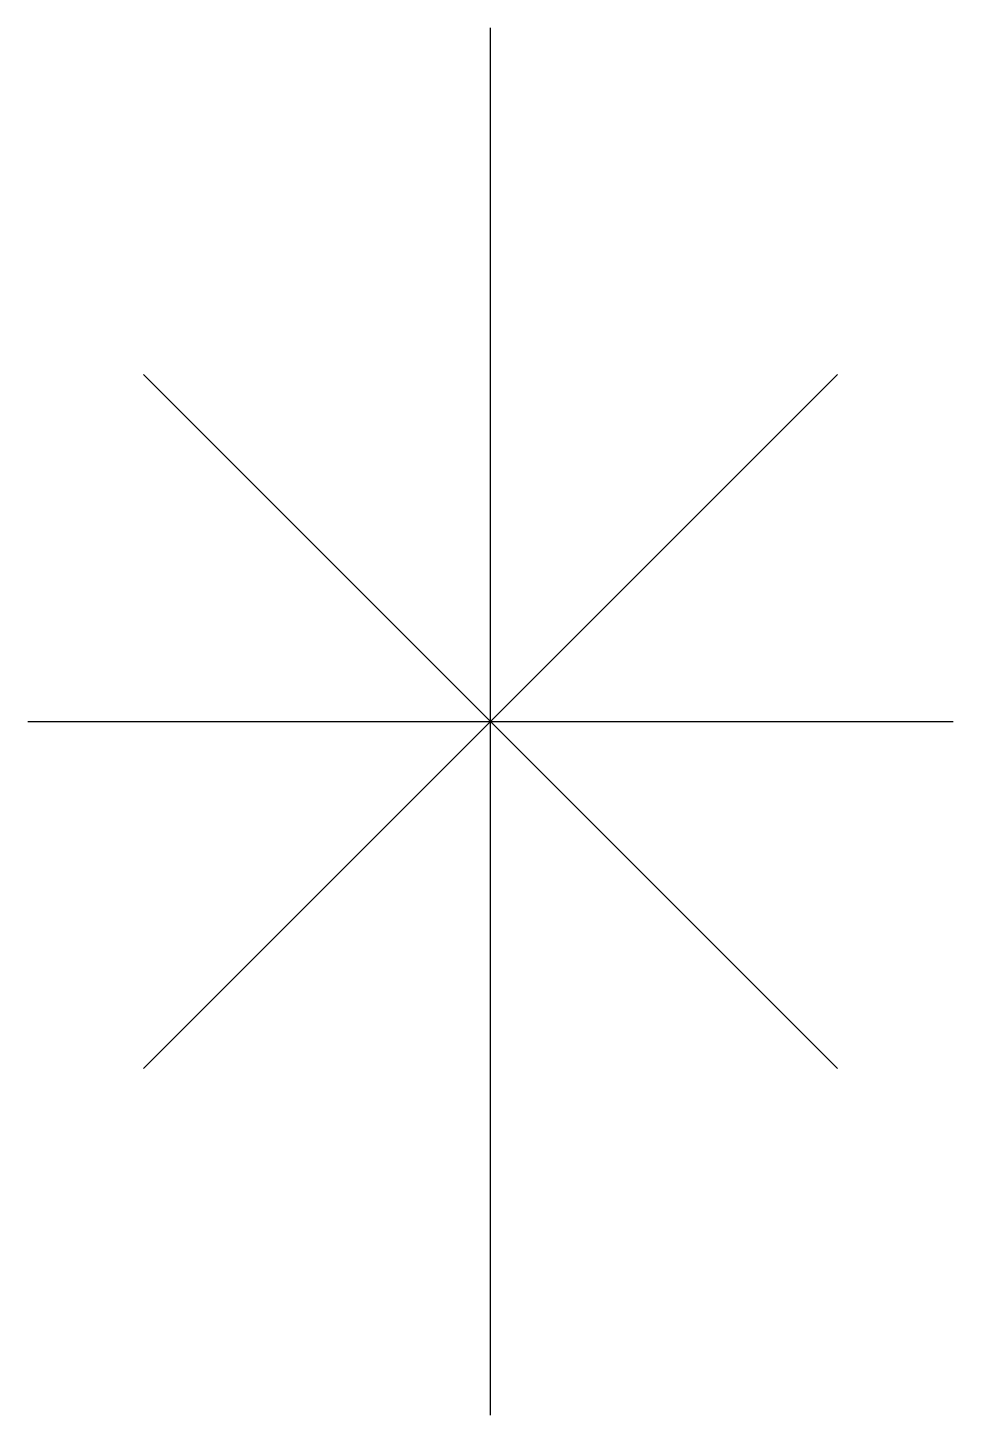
# Model space of a CAD drawing. Extents: x -2 to 2, y -3 to 3.
import ezdxf

# ---------------------------------------------------------------- set-up
doc = ezdxf.new("R2010")
doc.units = 0
doc.header["$MEASUREMENT"] = 0

msp = doc.modelspace()

# ---------------------------------------------------------------- linework, layer by layer
for p, q in [((0, -3), (0, 3)), ((1.5, -1.5), (-1.5, 1.5)), ((-1.5, -1.5), (1.5, 1.5)), ((-2, 0), (2, 0))]:
    msp.add_line(p, q)

doc.saveas('drawing.dxf')
